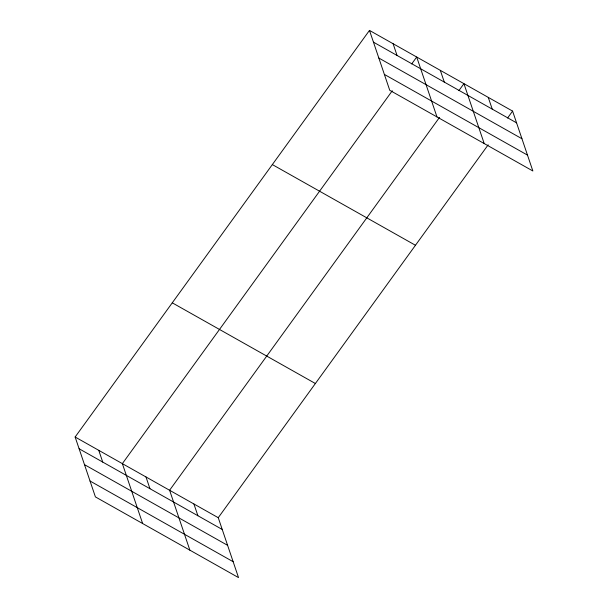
<?xml version="1.0" encoding="UTF-8"?>
<svg xmlns="http://www.w3.org/2000/svg" width="608" height="608" viewBox="0 0 608 608"><rect width="100%" height="100%" fill="white"/><g stroke="black" fill="none" stroke-linecap="round" stroke-linejoin="round"><path stroke-width="0.91" d="M75.134 437.008L218.249 517.697L238.526 577.6L95.41 496.903L75.134 437.008L369.474 30.4L512.59 111.097L532.866 170.992L389.751 90.303L369.474 30.4M392.282 90.767L122.36 463.63L142.637 523.534M411.707 63.931L416.7 57.03L436.977 116.926M439.508 117.397L169.594 490.261L189.863 550.164M458.934 90.562L463.934 83.661L484.204 143.556M218.249 517.697L488.171 144.833M507.596 117.998L512.59 111.097M373.449 42.15L516.572 122.846M378.83 58.041L521.945 138.738M384.37 74.412L527.486 155.108M272.338 164.578L415.462 245.275M172.269 302.822L315.385 383.519M79.108 448.757L222.232 529.454M84.489 464.641L227.605 545.338M90.03 481.012L233.145 561.708M488.262 97.379L492.237 109.128M440.314 70.346L444.296 82.095M393.087 43.715L397.062 55.465M193.922 503.979L197.896 515.736M145.981 476.946L149.956 488.703M98.747 450.323L102.729 462.072"/></g></svg>
